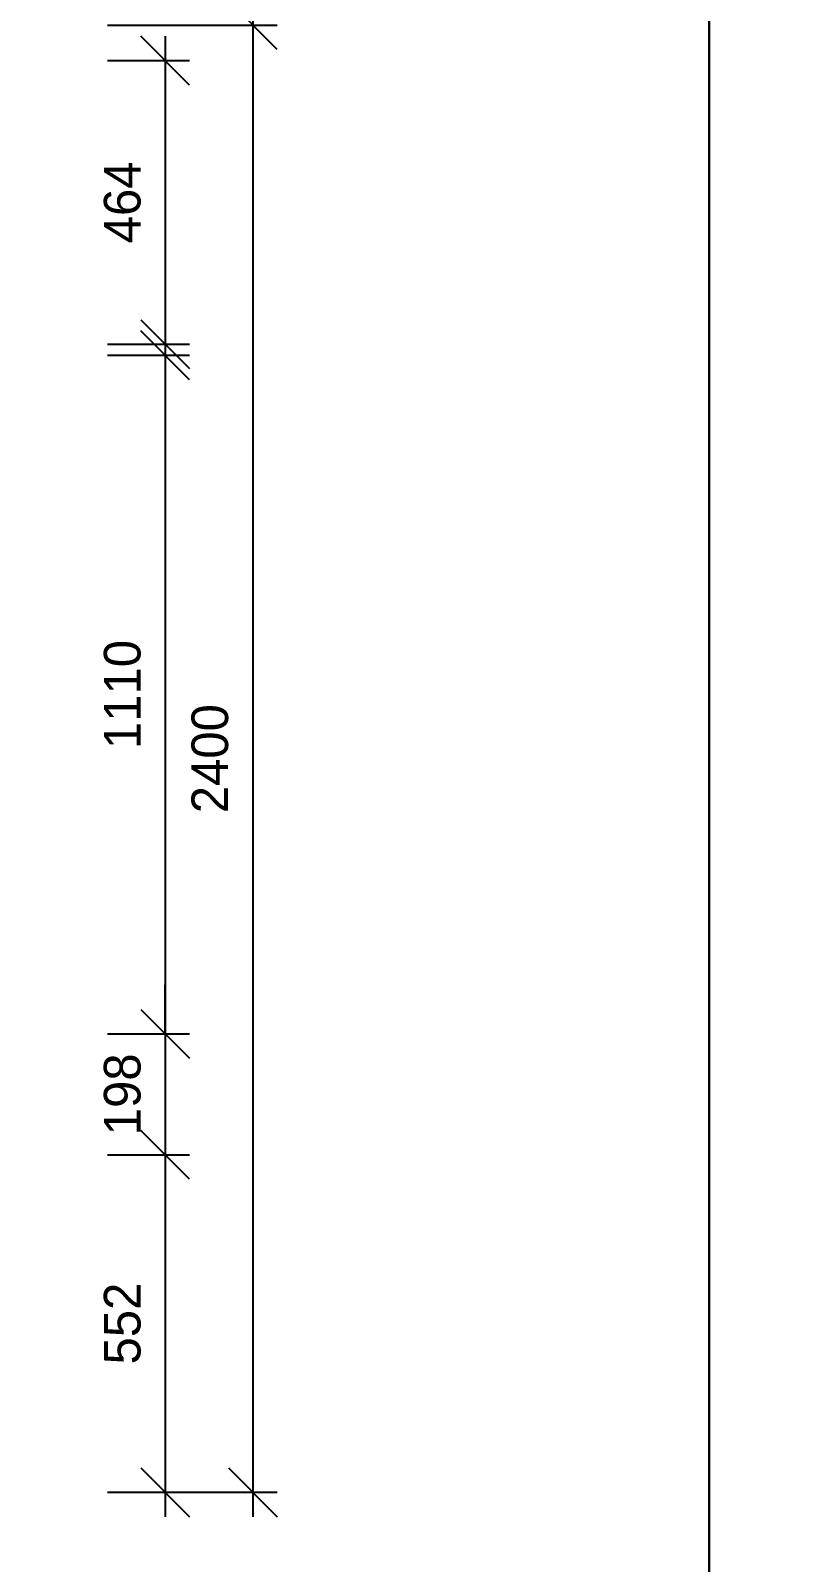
# Model space of a CAD drawing. Header units: millimetres. Extents: x 24776 to 57176, y -19492 to 15017.
# Drawn here: x 36626 to 37861, y 1288 to 3794 of the extents above; entities that cross this region are included whole.
import ezdxf

# ---------------------------------------------------------------- set-up
doc = ezdxf.new("R2010")
doc.units = ezdxf.units.MM
doc.header["$PDMODE"] = 3
doc.styles.add('RomanS', font='')
doc.styles.get('RomanS').set_extended_font_data('YouYuan')
doc.dimstyles.new('SC40', dxfattribs={"dimtxt": 60, "dimasz": 80, "dimexe": 40, "dimexo": 40, "dimgap": 40, "dimtad": 1, "dimdec": 0, "dimzin": 0, "dimdsep": 46, "dimtxsty": 'RomanS', "dimblk": 'OBLIQUE', "dimcen": 0, "dimdle": 40, "dimclrd": 9, "dimclre": 9, "dimclrt": 4, "dimadec": 0, "dimazin": 0, "dimtfac": 1, "dimtdec": 0, "dimtix": 1, "dimtmove": 2, "dimatfit": 1, "dimldrblk": 'DOT', "dimfxl": 1, "dimtolj": 1, "dimtzin": 0, "dimlwd": -1, "dimlwe": -1, "dimarcsym": 0})

# ---------------------------------------------------------------- blocks, each defined once
blk = doc.blocks.new('_Oblique')
at = {"color": 0, "linetype": 'ByBlock', "lineweight": -2}
blk.add_line((-0.5, -0.5), (0.5, 0.5), dxfattribs=at)
blk = doc.blocks.new('*D223')
at = {"color": 9, "transparency": 16777216}
for p, q in [((36989.4, 3842.9), (36989.4, 1362.9)), ((36751.7, 3802.9), (37029.4, 3802.9)), ((36751.7, 1402.9), (37029.4, 1402.9))]:
    blk.add_line(p, q, dxfattribs=at)
at = {"layer": 'Defpoints', "color": 0, "transparency": 16777216}
for p in [(36711.7, 3802.9), (36711.7, 1402.9), (36989.4, 1402.9)]:
    blk.add_point(p, dxfattribs=at)
at = {"color": 9, "transparency": 16777216, "xscale": 80, "yscale": 80, "zscale": 80}
for p, rotation in [((36989.4, 3802.9), 90), ((36989.4, 1402.9), 270)]:
    blk.add_blockref('_Oblique', p, dxfattribs=dict(at, rotation=rotation))
at = {"color": 4, "transparency": 16777216, "insert": (36919.4, 2602.9), "char_height": 60, "attachment_point": 5, "rotation": 90, "style": 'RomanS'}
blk.add_mtext('\\A1;2400', dxfattribs=at)
blk = doc.blocks.new('_Dot')
at = {"color": 0, "linetype": 'ByBlock', "lineweight": -2}
blk.add_line((-0.5, 0), (-1, 0), dxfattribs=at)
at = {"color": 0, "linetype": 'ByBlock', "const_width": 0.5}
blk.add_lwpolyline([(-0.25, 0, 1), (0.25, 0, 1)], format="xyb", close=True, dxfattribs=at)
blk = doc.blocks.new('*D224')
at = {"color": 9, "transparency": 16777216}
for p, q in [((36846, 3784.9), (36846, 3240.9)), ((36751.7, 3744.9), (36886, 3744.9)), ((36751.7, 3280.9), (36886, 3280.9))]:
    blk.add_line(p, q, dxfattribs=at)
at = {"layer": 'Defpoints', "color": 0, "transparency": 16777216}
for p in [(36711.7, 3744.9), (36711.7, 3280.9), (36846, 3280.9)]:
    blk.add_point(p, dxfattribs=at)
at = {"color": 9, "transparency": 16777216, "xscale": 80, "yscale": 80, "zscale": 80}
for p, rotation in [((36846, 3744.9), 90), ((36846, 3280.9), 270)]:
    blk.add_blockref('_Oblique', p, dxfattribs=dict(at, rotation=rotation))
at = {"color": 4, "transparency": 16777216, "insert": (36776, 3512.9), "char_height": 60, "attachment_point": 5, "rotation": 90, "style": 'RomanS'}
blk.add_mtext('\\A1;464', dxfattribs=at)
blk = doc.blocks.new('*D225')
at = {"color": 9, "transparency": 16777216}
for p, q in [((36846, 3302.9), (36846, 2112.9)), ((36751.7, 3262.9), (36886, 3262.9)), ((36751.7, 2152.9), (36886, 2152.9))]:
    blk.add_line(p, q, dxfattribs=at)
at = {"layer": 'Defpoints', "color": 0, "transparency": 16777216}
for p in [(36711.7, 3262.9), (36711.7, 2152.9), (36846, 2152.9)]:
    blk.add_point(p, dxfattribs=at)
at = {"color": 9, "transparency": 16777216, "xscale": 80, "yscale": 80, "zscale": 80}
for p, rotation in [((36846, 3262.9), 90), ((36846, 2152.9), 270)]:
    blk.add_blockref('_Oblique', p, dxfattribs=dict(at, rotation=rotation))
at = {"color": 4, "transparency": 16777216, "insert": (36776, 2707.9), "char_height": 60, "attachment_point": 5, "rotation": 90, "style": 'RomanS'}
blk.add_mtext('\\A1;1110', dxfattribs=at)
blk = doc.blocks.new('*D226')
at = {"color": 9, "transparency": 16777216}
for p, q in [((36846, 2152.9), (36846, 2232.9)), ((36751.7, 2152.9), (36886, 2152.9)), ((36846, 2152.9), (36846, 1954.9)), ((36751.7, 1954.9), (36886, 1954.9)), ((36846, 1954.9), (36846, 1874.9))]:
    blk.add_line(p, q, dxfattribs=at)
at = {"layer": 'Defpoints', "color": 0, "transparency": 16777216}
for p in [(36711.7, 2152.9), (36711.7, 1954.9), (36846, 1954.9)]:
    blk.add_point(p, dxfattribs=at)
at = {"color": 9, "transparency": 16777216, "xscale": 80, "yscale": 80, "zscale": 80}
for p, rotation in [((36846, 2152.9), 270), ((36846, 1954.9), 90)]:
    blk.add_blockref('_Oblique', p, dxfattribs=dict(at, rotation=rotation))
at = {"color": 4, "transparency": 16777216, "insert": (36776, 2053.9), "char_height": 60, "attachment_point": 5, "rotation": 90, "style": 'RomanS'}
blk.add_mtext('\\A1;198', dxfattribs=at)
blk = doc.blocks.new('*D227')
at = {"color": 9, "transparency": 16777216}
for p, q in [((36846, 1994.9), (36846, 1362.9)), ((36751.7, 1954.9), (36886, 1954.9)), ((36751.7, 1402.9), (36886, 1402.9))]:
    blk.add_line(p, q, dxfattribs=at)
at = {"layer": 'Defpoints', "color": 0, "transparency": 16777216}
for p in [(36711.7, 1954.9), (36711.7, 1402.9), (36846, 1402.9)]:
    blk.add_point(p, dxfattribs=at)
at = {"color": 9, "transparency": 16777216, "xscale": 80, "yscale": 80, "zscale": 80}
for p, rotation in [((36846, 1954.9), 90), ((36846, 1402.9), 270)]:
    blk.add_blockref('_Oblique', p, dxfattribs=dict(at, rotation=rotation))
at = {"color": 4, "transparency": 16777216, "insert": (36776, 1678.9), "char_height": 60, "attachment_point": 5, "rotation": 90, "style": 'RomanS'}
blk.add_mtext('\\A1;552', dxfattribs=at)

msp = doc.modelspace()

# ---------------------------------------------------------------- linework, layer by layer
at = {"color": 250}
for points in [[(31256.3, 4589.1), (37736.3, 4589.1), (37736.3, -3438.1), (31256.3, -3438.1)], [(37736.3, 4589.1), (44216.3, 4589.1), (44216.3, -3438.1), (37736.3, -3438.1)]]:
    msp.add_lwpolyline(points, close=True, dxfattribs=at)

# ---------------------------------------------------------------- dimensions: what is measured, and where the dimension line sits
at = {"color": 255}
for base, p1, p2, picture, middle in [((36989.4, 1402.9), (36711.7, 3802.9), (36711.7, 1402.9), '*D223', (36919.4, 2602.9)), ((36846, 3280.9), (36711.7, 3744.9), (36711.7, 3280.9), '*D224', (36776, 3512.9)), ((36846, 2152.9), (36711.7, 3262.9), (36711.7, 2152.9), '*D225', (36776, 2707.9)), ((36846, 1954.9), (36711.7, 2152.9), (36711.7, 1954.9), '*D226', (36776, 2053.9)), ((36846, 1402.9), (36711.7, 1954.9), (36711.7, 1402.9), '*D227', (36776, 1678.9))]:
    dim = msp.add_linear_dim(base=base, p1=p1, p2=p2, angle=90, dimstyle='SC40', dxfattribs=at)
    dim.commit()
    dim.dimension.update_dxf_attribs({"geometry": picture, "text_midpoint": middle})

doc.saveas('drawing.dxf')
